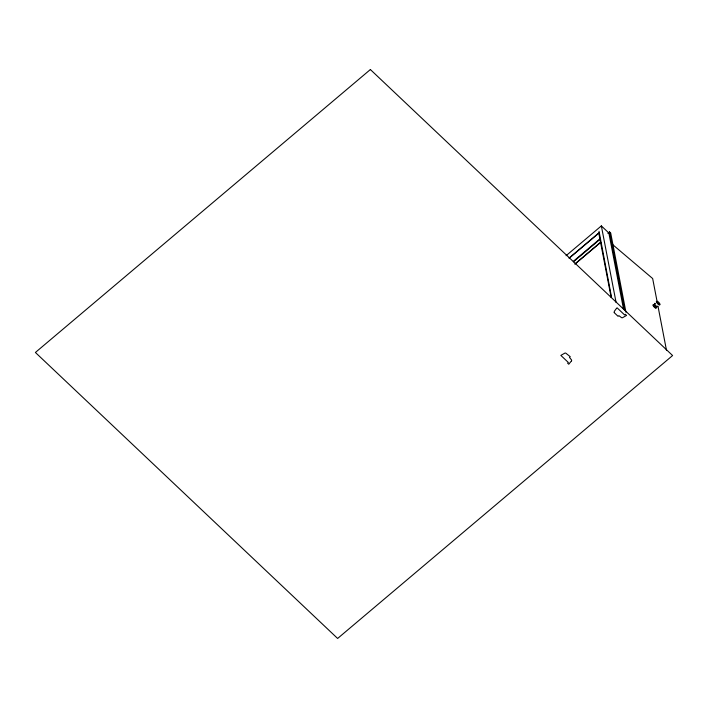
<?xml version="1.0" encoding="UTF-8"?>
<svg xmlns="http://www.w3.org/2000/svg" width="708" height="708" viewBox="0 0 708 708"><rect width="100%" height="100%" fill="white"/><g stroke="black" fill="none" stroke-linecap="round" stroke-linejoin="round"><path stroke-width="1.06" d="M599.039 231.33L611.517 297.183M566.064 255.703L601.349 225.905L608.862 233.012L623.606 309.573M568.984 258.137L599.101 232.693M569.427 258.013L598.8 233.197L611.181 297.519M573.356 261.314L600.145 238.684M573.436 261.81L600.295 239.118M607.853 233.321L609.526 231.905L610.694 233.012L625.934 312.175M575.259 263.65L600.278 242.525M574.852 264.226L600.8 242.304M654.909 306.821L654.174 306.192M612.517 244.49L652.661 278.536L657.21 302.157M654.316 306.139L655.148 306.599L654.635 306.343M658.042 306.458L666.52 350.487M609.526 231.905L624.562 309.989M601.349 225.905L616.093 302.466M659.652 304.334A2.416 0.655 47 0 1 658.705 304.67A2.416 0.655 47 0 1 656.466 302.112A2.416 0.655 47 0 1 657.405 301.776M657.59 306.086A2.266 0.611 47 0 1 656.714 306.405A2.266 0.611 47 0 1 654.617 304.006A2.266 0.611 47 0 1 655.502 303.697M655.528 306.732A2.266 0.611 47 0 1 655.396 308.024A2.266 0.611 47 0 1 652.971 305.245A2.266 0.611 47 0 1 654.758 305.856M571.48 360.876L568.772 364.239L567.604 363.142L568.356 362.505L560.851 355.389L564.763 353.168A1.106 0.982 -10.9 0 1 565.896 353.221L570.25 356.726L569.471 357.381L571.48 359.859A1.106 0.982 -10.9 0 1 571.48 360.876M616.482 308.396L614.42 311.219A1.106 0.982 -10.9 0 0 614.42 312.237L614.075 312.52L618.084 316.317L618.863 315.662L621.518 317.6A1.106 0.982 -10.9 0 0 622.651 317.653L626.562 315.432L625.394 314.325L624.642 314.963L617.128 307.856L616.482 308.396M370.373 69.543L35.4 352.469L337.627 638.457L672.6 355.531L370.373 69.543M657.059 301.891A2.106 0.575 47 0 0 659.635 304.44A2.106 0.575 47 0 0 658.652 302.254A2.106 0.575 47 0 0 657.059 301.891M653.449 305.36A2.018 0.549 47 0 0 655.909 307.794A2.018 0.549 47 0 0 654.971 305.706A2.018 0.549 47 0 0 653.449 305.36"/></g></svg>
